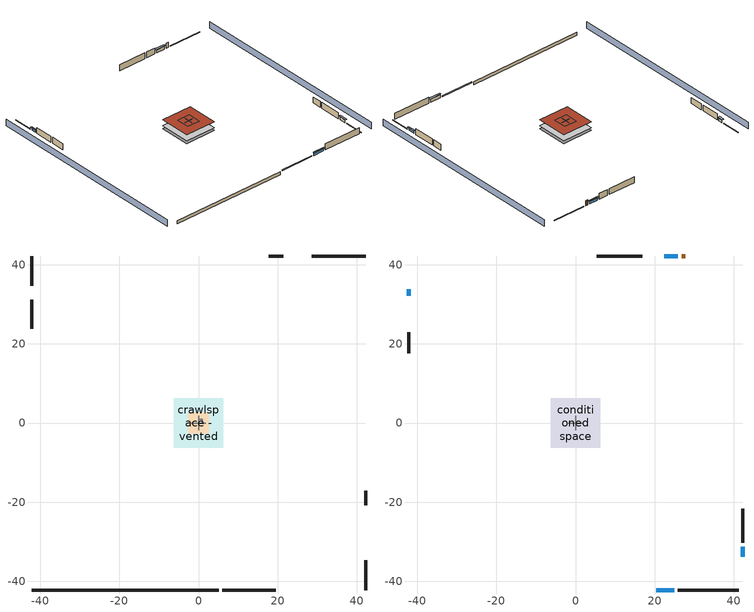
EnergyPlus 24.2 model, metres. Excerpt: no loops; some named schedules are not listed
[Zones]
crawlspace - vented
 floor foundation (Slab2 construction): -6.28,-6.28 -6.28,6.28 6.28,6.28 6.28,-6.28 z-0.91
 wall outside (RimJoist1 construction): 6,-42.2 19.54,-42.2 z0.3:0.61
 wall outside (RimJoist2 construction): -42.2,42.2 -42.2,34.67 z0.3:0.61
 wall outside (RimJoist3 construction): 42.2,42.2 28.67,42.2 z0.3:0.61
 wall outside (RimJoist4 construction): 42.2,-42.2 42.2,-34.67 z0.3:0.61
 wall foundation (FoundationWall1 construction): -42.2,-42.2 5.07,-42.2 z-0.91:0.3
furnace airloop ret air zone
 floor adiabatic (AdiabaticConst): 0,0 0,1 1,1 1,0 z0
 wall adiabatic (AdiabaticConst): 0,1 0,0 1,0 1,1 0,1 z0:1
 ceiling adiabatic (AdiabaticConst): 1,0 1,1 0,1 0,0 z1
garage
 floor foundation (Slab1 construction): -2.59,-2.59 -2.59,2.59 2.59,2.59 2.59,-2.59 z0
 wall outside (Wall1 construction): -42.2,31.19 -42.2,23.87 z0.3:2.74
 wall outside (Wall2 construction): 21.45,42.2 17.8,42.2 z0.3:2.74
 wall outside (Wall9 construction): 42.2,-20.78 42.2,-17.12 z0.3:2.74
 wall to conditioned space (Wall5 construction Reversed): -1.83,0 1.83,0 z0.3:2.74
 wall to conditioned space (Wall6 construction Reversed): 0,-1.83 0,1.83 z0.3:2.74
 roof outside (Roof1 construction): -2.59,2.59 -2.59,-2.59 2.59,-2.59 2.59,2.59 z2.74
conditioned space
 floor to crawlspace - vented (Floor1 construction): -6.28,-6.28 -6.28,6.28 6.28,6.28 6.28,-6.28 z0.3
 wall outside (AdiabaticWallConstruction 1): 27.74,42.2 26.82,42.2 z0.3:2.34
 wall outside (AdiabaticWallConstruction): 20.46,-42.2 24.9,-42.2 / 25.9,42.2 22.38,42.2 z0.3:1.46; -42.2,33.74 -42.2,32.12 z0.3:1.4; 42.2,-33.74 42.2,-31.21 z0.3:1.43
 wall outside (Wall3 construction): 25.83,-42.2 41.27,-42.2 z0.3:2.74
 wall outside (Wall4 construction): -42.2,22.94 -42.2,17.58 z0.3:2.74
 wall outside (Wall7 construction): 16.87,42.2 5.41,42.2 z0.3:2.74
 wall outside (Wall8 construction): 42.2,-30.29 42.2,-21.7 z0.3:2.74
 window (WindowConstruction): 20.47,-42.2 24.9,-42.2 z0.3:1.46
 window (WindowConstruction 1): -42.2,33.74 -42.2,32.12 z0.3:1.4
 window (WindowConstruction 2): 25.9,42.2 22.38,42.2 z0.3:1.46
 window (WindowConstruction 3): 42.2,-33.74 42.2,-31.21 z0.3:1.43
 door (Door): 27.74,42.2 26.82,42.2 z0.3:2.34
 roof outside (Roof2 construction): -6.28,6.28 -6.28,-6.28 6.28,-6.28 6.28,6.28 z2.74
shading: -46.77,42.2 -46.77,-42.2 / 46.77,-42.2 46.77,42.2 z0:2.74; 25.21,-42.2 20.16,-42.2 20.16,-42.81 25.21,-42.81 z1.77; -42.2,31.81 -42.2,34.05 -42.81,34.05 -42.81,31.81 z1.71; 22.08,42.2 26.2,42.2 26.2,42.81 22.08,42.81 z1.77; 42.2,-30.91 42.2,-34.05 42.81,-34.05 42.81,-30.91 z1.74
[Building]
Building 1: Terrain=Suburbs
[Site:Location]
Portland Intl Arpt_OR: Latitude {deg}=45.59; Longitude {deg}=-122.6; Time Zone {hr}=-8; Elevation {m}=33; Keep Site Location Information=Yes
[Site:GroundTemperature:Shallow]
10.2558, 8.96328, 8.85977, 9.47314, 11.9355, 14.3863, 16.5111, 17.8571, 17.9714, 16.8767, 14.8061, 12.4304
[Site:WaterMainsTemperature]
Calculation Method=Schedule; Temperature Schedule=mains temperature schedule
[Material] Roughness=Rough; Thermal Absorptance=0.9
Name | Thickness {m} | Conductivity {W/m-K} | Density {kg/m3} | Specific Heat {J/kg-K} | Solar Absorptance | Visible Absorptance
asphalt or fiberglass shingles | 0.00635 | 0.162714 | 1121.4 | 1465.45 | 0.85 | 0.85
concrete 4.0 in. | 0.1016 | 1.803125 | 2242.8 | 837.4 | 0.7 | 0.7
concrete 8.0 in. | 0.2032 | 1.803125 | 2242.8 | 837.4 | 0.7 | 0.7
door material | 0.04445 | 0.0612267 | 512.64 | 1214.23 | 0.7 | 0.7
floor covering | 0.0127 | 0.0433444 | 54.468 | 1339.84 | 0.6 | 0.6
floor stud and cavity | 0.1397 | 0.923637 | 92.3553 | 1139.71 | 0.7 | 0.7
furniture material conditioned space 1; furniture material garage 1 | 0.1524 | 0.115458 | 640.8 | 1214.23 | 0.6 | 0.6
gypsum board | 0.0127 | 0.160291 | 801 | 837.4 | 0.6 | 0.6
osb sheathing 0.5 in. | 0.0127 | 0.115458 | 512.64 | 1214.23 | 0.6 | 0.6
osb sheathing 0.5 in. 1; osb sheathing 0.5 in. 2; osb sheathing 0.5 in. 3 | 0.0127 | 0.115458 | 512.64 | 1214.23 | 0.7 | 0.7
osb sheathing 0.75 in. | 0.01905 | 0.115458 | 512.64 | 1214.23 | 0.7 | 0.7
rim joist stud and cavity | 0.0508 | 0.178688 | 50.32683 | 1063.81 | 0.6 | 0.6
roof rigid ins | 0.00254769 | 0.029427 | 32.04 | 1214.23 | 0.7 | 0.7
roof rigid ins 1 | 0.051816 | 0.029427 | 32.04 | 1214.23 | 0.7 | 0.7
roof stud and cavity | 0.2032 | 0.667294 | 78.34581 | 1123.46 | 0.7 | 0.7
soil 0.5 in. | 0.0127 | 1.3848 | 1842.3 | 418.7 | 0.7 | 0.7
wall rigid ins | 0.512978 | 0.029427 | 32.04 | 1214.23 | 0.7 | 0.7
wall stud and cavity | 0.1397 | 0.727959 | 139.0536 | 1170.24 | 0.6 | 0.6
wall stud and cavity 1 | 0.1397 | 0.550994 | 139.0536 | 1170.24 | 0.7 | 0.7
wall stud and cavity 2 | 0.1397 | 0.335416 | 139.0536 | 1170.24 | 0.7 | 0.7
wall stud and cavity 3 | 0.0889 | 0.380278 | 52.3479 | 1209.89 | 0.7 | 0.7
wall stud and cavity 4 | 0.0889 | 0.391764 | 83.0341 | 1211.67 | 0.7 | 0.7
wood siding | 0.0254 | 0.102417 | 544.68 | 1172.36 | 0.85 | 0.85
wood siding 1; wood siding 2 | 0.0254 | 0.102417 | 544.68 | 1172.36 | 0.7 | 0.7
[Material:NoMass]
Adiabatic: Roughness=Rough; Thermal Resistance {m2-K/W}=176.1; Thermal Absorptance=0.9; Solar Absorptance=0.7; Visible Absorptance=0.7
[WindowMaterial:SimpleGlazingSystem]
WindowMaterial: U-Factor {W/m2-K}=1.93052; Solar Heat Gain Coefficient=0.49
[Construction]
AdiabaticConst: Adiabatic
AdiabaticWallConstruction: wood siding 1, wall rigid ins, wall stud and cavity 3, gypsum board
AdiabaticWallConstruction 1: wood siding 2, wall rigid ins, wall stud and cavity 3, gypsum board
Door: door material
Floor1 construction: floor stud and cavity, osb sheathing 0.75 in., floor covering
FoundationWall1 construction: concrete 8.0 in.
furniture construction conditioned space 1: furniture material conditioned space 1
furniture construction garage 1: furniture material garage 1
PartitionWallConstruction: gypsum board, wall stud and cavity 4, gypsum board
RimJoist1 construction; RimJoist2 construction; RimJoist3 construction; RimJoist4 construction: wood siding, rim joist stud and cavity
Roof1 construction: asphalt or fiberglass shingles, roof rigid ins, osb sheathing 0.5 in.
Roof2 construction: asphalt or fiberglass shingles, roof rigid ins 1, osb sheathing 0.75 in., roof stud and cavity, gypsum board
Slab1 construction: concrete 4.0 in.
Slab2 construction: soil 0.5 in.
Wall1 construction; Wall2 construction: wood siding, osb sheathing 0.5 in. 1, wall stud and cavity
Wall3 construction; Wall4 construction: wood siding, osb sheathing 0.5 in. 1, wall stud and cavity 1, gypsum board
Wall5 construction Reversed: gypsum board, wall stud and cavity 2, osb sheathing 0.5 in. 2
Wall6 construction Reversed: gypsum board, wall stud and cavity 2, osb sheathing 0.5 in. 3
Wall7 construction; Wall8 construction: wood siding, osb sheathing 0.5 in. 3, wall stud and cavity 1, gypsum board
Wall9 construction: wood siding, osb sheathing 0.5 in. 3, wall stud and cavity
WindowConstruction; WindowConstruction 1; WindowConstruction 2; WindowConstruction 3: WindowMaterial
[Zone] Multiplier=1
Name | Volume {m3} | Part of Total Floor Area
conditioned space | 384.656 | Yes
crawlspace - vented | 192.328 | Yes
furnace airloop ret air zone | 1 | No
garage | 65.242 | Yes
[Space]
Name | Zone | Volume {m3} | Space Type
conditioned space 1 | conditioned space | 384.656
crawlspace - vented 1 | crawlspace - vented | 192.328
furnace airloop ret air space | furnace airloop ret air zone |  | Plenum Space Type
garage 1 | garage | 65.242
[SurfaceProperty:IncidentSolarMultiplier] Incident Solar Multiplier=1; Incident Solar Multiplier Schedule=trans schedule winter=0.85 summer=0.7
Window1; Window2; Window3; Window4
[InternalMass]
Name | Construction | Zone or ZoneList | Space or SpaceList | Surface Area {m2}
furniture mass conditioned space 1 | furniture construction conditioned space 1 | conditioned space | conditioned space 1 | 63.09974
partition wall mass | PartitionWallConstruction | conditioned space | conditioned space 1 | 157.749
furniture mass garage 1 | furniture construction garage 1 | garage | garage 1 | 2.67561
[Lights] Design Level Calculation Method=LightingLevel; Return Air Fraction=0; Fraction Radiant=0.6; Fraction Visible=0.2; Fraction Replaceable=1
Name | Zone or ZoneList or Space or SpaceList | Schedule | Lighting Level {W}
interior lighting | conditioned space 1 | lighting_interior | 218.276
garage lighting | garage 1 | lighting_garage | 7.65227
[People]
occupants: Zone or ZoneList or Space or SpaceList=conditioned space 1; Number of People Schedule=occupants; Number of People Calculation Method=People; Number of People=3; Fraction Radiant=0.314171; Sensible Heat Fraction=0.56303; Activity Level Schedule=occupants activity schedule; Carbon Dioxide Generation Rate {m3/s-W}=0; Enable ASHRAE 55 Comfort Warnings=No; Mean Radiant Temperature Calculation Type=EnclosureAveraged
[ElectricEquipment] Design Level Calculation Method=EquipmentLevel
Name | Zone or ZoneList or Space or SpaceList | Schedule | Design Level {W} | Fraction Latent | Fraction Radiant | Fraction Lost
ceiling fan | conditioned space 1 | ceiling_fan | 18.6937 | 0 | 0.558 | 0
clothes dryer | conditioned space 1 | clothes_dryer | 1783.47 | 0.015 | 0.081 | 0.85
clothes washer | conditioned space 1 | clothes_washer | 231.871 | 0.03 | 0.162 | 0.7
cooking range | conditioned space 1 | cooking_range | 62.9862 | 0.16 | 0.384 | 0.2
dishwasher | conditioned space 1 | dishwasher | 210.062 | 0.3 | 0.18 | 0.4
fridge | conditioned space 1 | fridge schedule | 46.9578 | 0 | 0.6 | 0
mech vent bath fan 0 | conditioned space 1 | mech vent bath fan 0 schedule | 30 | 0 | 0 | 1
mech vent house fan | conditioned space 1 | mech vent house fan schedule | 0 | 0 | 0 | 1
mech vent house fan cfis | conditioned space 1 | mech vent house fan cfis schedule | 0 | 0 | 0 | 0
mech vent range fan 0 | conditioned space 1 | mech vent range fan 0 schedule | 30 | 0 | 0 | 1
misc permanent spa heater | conditioned space 1 | misc permanent spa heater schedule | 408.008 | 0 | 0 | 1
misc permanent spa pump | conditioned space 1 | misc permanent spa pump schedule | 426.676 | 0 | 0 | 1
misc plug loads | conditioned space 1 | plug_loads_other | 179.469 | 0.021 | 0.558 | 0.049
misc tv | conditioned space 1 | plug_loads_tv | 214.632 | 0 | 0.6 | 0
whole house fan | conditioned space 1 | Always On Discrete | 0 | 0 | 0 | 1
freezer | garage 1 | freezer schedule | 194.914 | 0 | 0.6 | 0
fridge 1 | garage 1 | fridge schedule 1 | 100.822 | 0 | 0.6 | 0
[OtherEquipment] Design Level Calculation Method=EquipmentLevel
Name | Fuel Type | Zone or ZoneList or Space or SpaceList | Schedule | Design Level {W} | Fraction Latent | Fraction Radiant | Fraction Lost
clothes dryer 1 | Electricity | conditioned space 1 | clothes_dryer | 0 | 0.015 | 0.081 | 0.85
cooking range 1 | NaturalGas | conditioned space 1 | cooking_range | 1845.94 | 0.16 | 0.384 | 0.2
furnace airloop_0 SupCondToLv; furnace airloop_0 SupSensLkToCond; mech vent house fan sensible load; water heater sens | None | conditioned space 1 | Always On Discrete | 0 | 0 | 0 | 0
furnace airloop_0 SupLatLkToCond; mech vent house fan latent load; water heater lat | None | conditioned space 1 | Always On Discrete | 0 | 1 | 0 | 0
general water use latent | None | conditioned space 1 | general water use schedule | 62.594 | 1 | 0 | 0
general water use sensible | None | conditioned space 1 | general water use schedule | -61.6891 | 0 | 0.6 | 0
water heater energy adjustment1 | Electricity | conditioned space 1 | Always On Discrete | 0.01 | 0 | 0 | 1
furnace airloop_0 RetCondToDZ; furnace airloop_0 SupCondToDZ; furnace airloop_0 SupSensLkToDZ | None | crawlspace - vented 1 | Always On Discrete | 0 | 0 | 0 | 0
furnace airloop_0 SupLatLkToDZ | None | crawlspace - vented 1 | Always On Discrete | 0 | 1 | 0 | 0
furnace airloop_0 RetCondToRP; furnace airloop_0 RetSensLkToRP | None | furnace airloop ret air space | Always On Discrete | 0 | 0 | 0 | 0
furnace airloop_0 RetLatLkToRP | None | furnace airloop ret air space | Always On Discrete | 0 | 1 | 0 | 0
[ZoneInfiltration:DesignFlowRate] Schedule=Always On Discrete
Name | Zone or ZoneList or Space or SpaceList | Design Flow Rate Calculation Method | Design Flow Rate {m3/s} | Air Changes per Hour {1/hr} | Constant Term Coefficient | Temperature Term Coefficient | Velocity Term Coefficient | Velocity Squared Term Coefficient
infil flow; natural vent flow; whole house fan flow | conditioned space 1 | Flow/Zone | 0
crawlspace_vented 1 duct leakage imbalance infil flow | crawlspace - vented 1 | Flow/Zone | 0
infil crawlspace - vented 1 | crawlspace - vented 1 | AirChanges/Hour |  | 2.6013 | 1 | 0 | 0 | 0
[ZoneMixing] Schedule=Always On Continuous; Design Flow Rate Calculation Method=Flow/Zone; Design Flow Rate {m3/s}=0
Name | Zone or Space | Source Zone or Space
furnace airloop_0 ZoneMixDZToCond mix | conditioned space | crawlspace - vented
furnace airloop_0 ZoneMixCondToDZ mix | crawlspace - vented | conditioned space
[SurfaceProperty:ExposedFoundationPerimeter] Exposed Perimeter Calculation Method=TotalExposedPerimeter
Name | Total Exposed Perimeter {m}
Slab2 | 47.27448
Slab1 | 14.6304
[SpaceList]
Plenum Space Type: furnace airloop ret air space
[ZoneInfiltration:EffectiveLeakageArea]
infil garage 1: Zone or Space=garage 1; Schedule=Always On Discrete; Effective Air Leakage Area {cm2}=543.674; Stack Coefficient=0.000129147; Wind Coefficient=4.64657e-05
[AvailabilityManager:Scheduled] Schedule=Always On Discrete
furnace airloop Availability Manager; room ac airloop Availability Manager
[AirLoopHVAC:ReturnPlenum]
Air Loop HVAC Return Plenum 1: Zone=furnace airloop ret air zone
[WaterUse:Equipment]
dishwasher: Peak Flow Rate {m3/s}=4.26549e-06; Flow Rate Fraction Schedule=hot_water_dishwasher
[Foundation:Kiva] Wall Depth Below Slab {m}=0.2032
Name | Initial Indoor Air Temperature {C} | Wall Height Above Grade {m}
Foundation Kiva 1 | 13.4258 | 0.1016
Foundation Kiva 2 | 8.41658 | 0.3048
[Foundation:Kiva:Settings]
Soil Conductivity {W/m-K}=1.3848; Soil Density {kg/m3}=1842.3; Soil Specific Heat {J/kg-K}=418.7; Ground Solar Absorptivity=0.9; Ground Thermal Absorptivity=0.9; Ground Surface Roughness {m}=0.03; Far-Field Width {m}=40; Deep-Ground Boundary Condition=ZeroFlux; Deep-Ground Depth {m}=40; Minimum Cell Dimension {m}=0.2; Maximum Cell Growth Coefficient=3; Simulation Timestep=Timestep
[Exterior:Lights]
exterior lighting: Schedule=exterior lighting schedule; Design Level {W}=7.09205
[EnergyManagementSystem:GlobalVariable]
furnace_airloop_0_DuctImbalLkExhFanEquivCond
furnace_airloop_0_DuctImbalLkExhFanEquivDZ
furnace_airloop_0_DuctImbalLkSupFanEquivCond
furnace_airloop_0_DuctImbalLkSupFanEquivDZ
furnace_airloop_0_DZ_T
furnace_airloop_0_DZ_W
furnace_airloop_0_RetCondToDZ
furnace_airloop_0_RetCondToRP
furnace_airloop_0_RetLatLkToRP
furnace_airloop_0_RetSensLkToRP
furnace_airloop_0_SupCondToDZ
furnace_airloop_0_SupCondToLv
furnace_airloop_0_SupLatLkToCond
furnace_airloop_0_SupLatLkToDZ
furnace_airloop_0_SupSensLkToCond
furnace_airloop_0_SupSensLkToDZ
furnace_airloop_0_ZoneMixCondToDZ
furnace_airloop_0_ZoneMixDZToCond
furnace_airloop_AH_MFR
furnace_airloop_AH_Tout
furnace_airloop_AH_VFR
furnace_airloop_AH_Wout
furnace_airloop_Fan_RTF
furnace_airloop_RA_T
furnace_airloop_Ra_W
infil_program_Qfan
infil_program_Qinf
natural_vent_program_Qnv
natural_vent_program_Qwhf
room_ac_airloop_Fan_RTF
[EnergyManagementSystem:Sensor]
Name | Output:Variable or Output:Meter Index Key | Output:Variable or Output:Meter
airflow_gain | infil flow | Infiltration Sensible Heat Gain Energy
airflow_gain_1 | natural vent flow | Infiltration Sensible Heat Gain Energy
airflow_gain_2 | whole house fan flow | Infiltration Sensible Heat Gain Energy
airflow_loss | infil flow | Infiltration Sensible Heat Loss Energy
airflow_loss_1 | natural vent flow | Infiltration Sensible Heat Loss Energy
airflow_loss_2 | whole house fan flow | Infiltration Sensible Heat Loss Energy
clg_load_cond |  | Cooling:EnergyTransfer:Zone:CONDITIONED SPACE
clg_load_duct |  | Cooling:EnergyTransfer:Zone:FURNACE AIRLOOP RET AIR ZONE
clg_sp_s; clg_sp_s_1 | cooling setpoint | Schedule Value
clothes_dryer_exhaust_0_sch_s | clothes_dryer | Schedule Value
cool_season | cooling season schedule | Schedule Value
ducts_conv | furnace airloop_0 RetCondToRP | Other Equipment Convective Heating Energy
ducts_conv_1 | furnace airloop_0 RetLatLkToRP | Other Equipment Convective Heating Energy
ducts_conv_2 | furnace airloop_0 RetSensLkToRP | Other Equipment Convective Heating Energy
ducts_conv_3 | furnace airloop_0 SupCondToLv | Other Equipment Convective Heating Energy
ducts_conv_4 | furnace airloop_0 SupLatLkToCond | Other Equipment Convective Heating Energy
ducts_conv_5 | furnace airloop_0 SupSensLkToCond | Other Equipment Convective Heating Energy
ducts_rad | furnace airloop_0 RetCondToRP | Other Equipment Radiant Heating Energy
ducts_rad_1 | furnace airloop_0 RetLatLkToRP | Other Equipment Radiant Heating Energy
ducts_rad_2 | furnace airloop_0 RetSensLkToRP | Other Equipment Radiant Heating Energy
ducts_rad_3 | furnace airloop_0 SupCondToLv | Other Equipment Radiant Heating Energy
ducts_rad_4 | furnace airloop_0 SupLatLkToCond | Other Equipment Radiant Heating Energy
ducts_rad_5 | furnace airloop_0 SupSensLkToCond | Other Equipment Radiant Heating Energy
fridge_tin_s_1 | garage | Zone Mean Air Temperature
furnace_airloop_0_DZ_T_s | crawlspace - vented | Zone Air Temperature
furnace_airloop_0_DZ_W_s | crawlspace - vented | Zone Mean Air Humidity Ratio
furnace_airloop_AH_MFR_s | Node 15 | System Node Mass Flow Rate
furnace_airloop_AH_Tout_s | Node 15 | System Node Temperature
furnace_airloop_AH_VFR_s | Node 15 | System Node Current Density Volume Flow Rate
furnace_airloop_AH_Wout_s | Node 15 | System Node Humidity Ratio
furnace_airloop_RA_T_s | Node 18 | System Node Temperature
furnace_airloop_Ra_W_s | Node 18 | System Node Humidity Ratio
htg_load_cond |  | Heating:EnergyTransfer:Zone:CONDITIONED SPACE
htg_load_duct |  | Heating:EnergyTransfer:Zone:FURNACE AIRLOOP RET AIR ZONE
htg_sp_s; htg_sp_s_1 | heating setpoint | Schedule Value
ig_ee_conv | ceiling fan | Electric Equipment Convective Heating Energy
ig_ee_conv_1 | clothes dryer | Electric Equipment Convective Heating Energy
ig_ee_conv_10 | whole house fan | Electric Equipment Convective Heating Energy
ig_ee_conv_3 | cooking range | Electric Equipment Convective Heating Energy
ig_ee_conv_4 | dishwasher | Electric Equipment Convective Heating Energy
ig_ee_conv_5 | fridge | Electric Equipment Convective Heating Energy
ig_ee_conv_6 | misc permanent spa heater | Electric Equipment Convective Heating Energy
ig_ee_conv_7 | misc permanent spa pump | Electric Equipment Convective Heating Energy
ig_ee_conv_8 | misc plug loads | Electric Equipment Convective Heating Energy
ig_ee_conv_9 | misc tv | Electric Equipment Convective Heating Energy
ig_ee_rad | ceiling fan | Electric Equipment Radiant Heating Energy
ig_ee_rad_1 | clothes dryer | Electric Equipment Radiant Heating Energy
ig_ee_rad_10 | whole house fan | Electric Equipment Radiant Heating Energy
ig_ee_rad_3 | cooking range | Electric Equipment Radiant Heating Energy
ig_ee_rad_4 | dishwasher | Electric Equipment Radiant Heating Energy
ig_ee_rad_5 | fridge | Electric Equipment Radiant Heating Energy
ig_ee_rad_6 | misc permanent spa heater | Electric Equipment Radiant Heating Energy
ig_ee_rad_7 | misc permanent spa pump | Electric Equipment Radiant Heating Energy
ig_ee_rad_8 | misc plug loads | Electric Equipment Radiant Heating Energy
ig_ee_rad_9 | misc tv | Electric Equipment Radiant Heating Energy
ig_lgt_conv | interior lighting | Lights Convective Heating Energy
ig_lgt_rad | interior lighting | Lights Radiant Heating Energy
ig_lgt_vis | interior lighting | Lights Visible Radiation Heating Energy
ig_oe_conv | clothes dryer 1 | Other Equipment Convective Heating Energy
ig_oe_conv_1 | cooking range 1 | Other Equipment Convective Heating Energy
ig_oe_conv_2 | general water use latent | Other Equipment Convective Heating Energy
ig_oe_conv_3 | general water use sensible | Other Equipment Convective Heating Energy
ig_oe_conv_4 | water heater energy adjustment1 | Other Equipment Convective Heating Energy
ig_oe_conv_5 | water heater lat | Other Equipment Convective Heating Energy
ig_oe_conv_6 | water heater sens | Other Equipment Convective Heating Energy
ig_oe_rad | clothes dryer 1 | Other Equipment Radiant Heating Energy
ig_oe_rad_1 | cooking range 1 | Other Equipment Radiant Heating Energy
ig_oe_rad_2 | general water use latent | Other Equipment Radiant Heating Energy
ig_oe_rad_3 | general water use sensible | Other Equipment Radiant Heating Energy
ig_oe_rad_4 | water heater energy adjustment1 | Other Equipment Radiant Heating Energy
ig_oe_rad_5 | water heater lat | Other Equipment Radiant Heating Energy
ig_oe_rad_6 | water heater sens | Other Equipment Radiant Heating Energy
ig_ppl_conv | occupants | People Convective Heating Energy
ig_ppl_rad | occupants | People Radiant Heating Energy
im_conv | furniture mass conditioned space 1 | Surface Inside Face Convection Heat Gain Energy
im_conv_1 | partition wall mass | Surface Inside Face Convection Heat Gain Energy
im_ig | furniture mass conditioned space 1 | Surface Inside Face Internal Gains Radiation Heat Gain Energy
im_ig_1 | partition wall mass | Surface Inside Face Internal Gains Radiation Heat Gain Energy
im_lgt | furniture mass conditioned space 1 | Surface Inside Face Lights Radiation Heat Gain Energy
im_lgt_1 | partition wall mass | Surface Inside Face Lights Radiation Heat Gain Energy
im_sol | furniture mass conditioned space 1 | Surface Inside Face Solar Radiation Heat Gain Energy
im_sol_1 | partition wall mass | Surface Inside Face Solar Radiation Heat Gain Energy
im_surf | furniture mass conditioned space 1 | Surface Inside Face Net Surface Thermal Radiation Heat Gain Energy
im_surf_1 | partition wall mass | Surface Inside Face Net Surface Thermal Radiation Heat Gain Energy
mech_vent_bath_fan_0_sch_s | mech vent bath fan 0 schedule | Schedule Value
mech_vent_range_fan_0_sch_s | mech vent range fan 0 schedule | Schedule Value
mv_conv | mech vent bath fan 0 | Electric Equipment Convective Heating Energy
mv_conv_1 | mech vent house fan | Electric Equipment Convective Heating Energy
mv_conv_2 | mech vent house fan cfis | Electric Equipment Convective Heating Energy
mv_conv_3 | mech vent range fan 0 | Electric Equipment Convective Heating Energy
mv_conv_4 | mech vent house fan latent load | Other Equipment Convective Heating Energy
mv_conv_5 | mech vent house fan sensible load | Other Equipment Convective Heating Energy
mv_rad | mech vent bath fan 0 | Electric Equipment Radiant Heating Energy
mv_rad_1 | mech vent house fan | Electric Equipment Radiant Heating Energy
mv_rad_2 | mech vent house fan cfis | Electric Equipment Radiant Heating Energy
mv_rad_3 | mech vent range fan 0 | Electric Equipment Radiant Heating Energy
mv_rad_4 | mech vent house fan latent load | Other Equipment Radiant Heating Energy
mv_rad_5 | mech vent house fan sensible load | Other Equipment Radiant Heating Energy
natural_vent_s | natural vent schedule | Schedule Value
out_pb_s |  | Site Outdoor Air Barometric Pressure
out_wt_s |  | Site Outdoor Air Humidity Ratio
site_vw_s |  | Site Wind Speed
ss_back_out | Window1 | Surface Window Shortwave from Zone Back Out Window Heat Transfer Rate
ss_back_out_1 | Window2 | Surface Window Shortwave from Zone Back Out Window Heat Transfer Rate
ss_back_out_2 | Window3 | Surface Window Shortwave from Zone Back Out Window Heat Transfer Rate
ss_back_out_3 | Window4 | Surface Window Shortwave from Zone Back Out Window Heat Transfer Rate
ss_conv | Door1 | Surface Inside Face Convection Heat Gain Energy
ss_conv_1 | Window1 | Surface Inside Face Convection Heat Gain Energy
ss_conv_2 | Window2 | Surface Inside Face Convection Heat Gain Energy
ss_conv_3 | Window3 | Surface Inside Face Convection Heat Gain Energy
ss_conv_4 | Window4 | Surface Inside Face Convection Heat Gain Energy
ss_ig | Door1 | Surface Inside Face Internal Gains Radiation Heat Gain Energy
ss_ig_1 | Window1 | Surface Inside Face Internal Gains Radiation Heat Gain Energy
ss_ig_2 | Window2 | Surface Inside Face Internal Gains Radiation Heat Gain Energy
ss_ig_3 | Window3 | Surface Inside Face Internal Gains Radiation Heat Gain Energy
ss_ig_4 | Window4 | Surface Inside Face Internal Gains Radiation Heat Gain Energy
ss_lgt | Door1 | Surface Inside Face Lights Radiation Heat Gain Energy
ss_sol | Door1 | Surface Inside Face Solar Radiation Heat Gain Energy
ss_surf | Door1 | Surface Inside Face Net Surface Thermal Radiation Heat Gain Energy
ss_surf_1 | Window1 | Surface Inside Face Net Surface Thermal Radiation Heat Gain Energy
ss_surf_2 | Window2 | Surface Inside Face Net Surface Thermal Radiation Heat Gain Energy
ss_surf_3 | Window3 | Surface Inside Face Net Surface Thermal Radiation Heat Gain Energy
ss_surf_4 | Window4 | Surface Inside Face Net Surface Thermal Radiation Heat Gain Energy
ss_trans_in | Window1 | Surface Window Transmitted Solar Radiation Rate
ss_trans_in_1 | Window2 | Surface Window Transmitted Solar Radiation Rate
ss_trans_in_2 | Window3 | Surface Window Transmitted Solar Radiation Rate
ss_trans_in_3 | Window4 | Surface Window Transmitted Solar Radiation Rate
ss_trans_out | Window1 | Surface Inside Face Initial Transmitted Diffuse Transmitted Out Window Solar Radiation Rate
